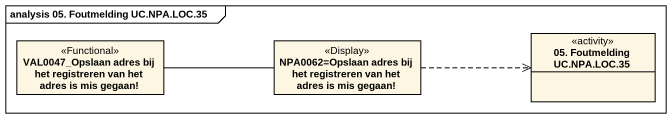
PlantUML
@startuml
mainframe analysis 05. Foutmelding UC.NPA.LOC.35
hide circle
hide empty members
class "VAL0047_Opslaan adres bij het registreren van het adres is mis gegaan!" as VAL0047_Opslaan_adres_bij <<Functional>>
class "NPA0062=Opslaan adres bij het registreren van het adres is mis gegaan!" as NPA0062_Opslaan_adres_bij <<Display>>
class "05. Foutmelding UC.NPA.LOC.35" as c05_Foutmelding_UC_NPA_LOC_35 <<activity>>
VAL0047_Opslaan_adres_bij -right- NPA0062_Opslaan_adres_bij
NPA0062_Opslaan_adres_bij .right.> c05_Foutmelding_UC_NPA_LOC_35
@enduml
